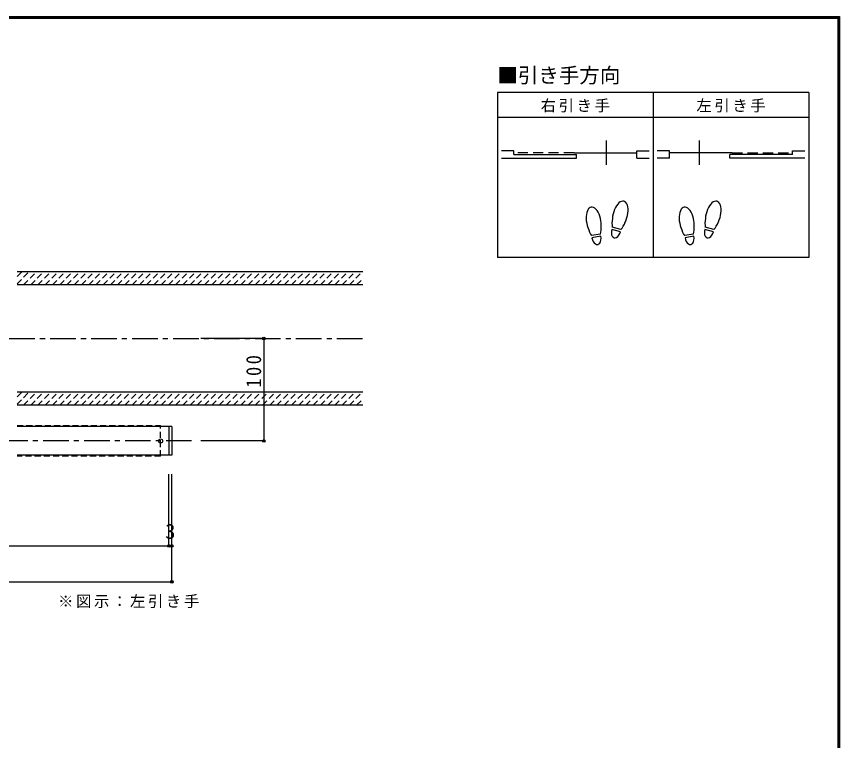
# Model space of a CAD drawing. Units: millimetres at full size, sheet at 1:5; details may follow other scales. Extents: x -973 to 977, y -718 to 696.
# Drawn here: x 173 to 977, y -11 to 696 of the extents above; entities that cross this region are included whole.
import ezdxf
from ezdxf.enums import TextEntityAlignment as Align

# ---------------------------------------------------------------- set-up
doc = ezdxf.new("R2010")
doc.units = ezdxf.units.MM
doc.header["$LTSCALE"] = 5
doc.header["$PDMODE"] = 32
doc.header["$PDSIZE"] = 2.5
for name, pattern in [('CHAIN1', [8, 5, -1, 1, -1]), ('DASHED1', [1.8, 1.2, -0.6]), ('DASHED2', [3, 2, -1])]:
    doc.linetypes.add(name, pattern=pattern)
for name, color, linetype in [('0-1_通り芯', 4, 'CHAIN1'), ('0-3_仕上げ', 2, 'Continuous'), ('0-4_枠', 3, 'Continuous'), ('0-6_扉', 6, 'Continuous'), ('0-8_戸当り', 3, 'Continuous'), ('0-A_文字', 3, 'Continuous'), ('0-B_寸法', 7, 'Continuous'), ('0-C_ハッチ', 4, 'DASHED1'), ('0-D_ハッチ2', 5, 'Continuous'), ('F-1_枠', 6, 'Continuous')]:
    doc.layers.add(name, color=color, linetype=linetype)
doc.styles.add('ＭＳ ゴシック', font='')
doc.styles.get('ＭＳ ゴシック').set_extended_font_data('MS Gothic')

msp = doc.modelspace()

# ---------------------------------------------------------------- linework, layer by layer
at = {"layer": '0-1_通り芯'}
msp.add_line((-513.993, 381.5), (511.306, 381.5), dxfattribs=at)
at = {"layer": '0-3_仕上げ'}
for p, q in [((511.306, 446.5), (173.731, 446.5)), ((511.306, 434), (173.731, 434)), ((511.306, 329), (173.731, 329)), ((511.306, 316.5), (173.731, 316.5))]:
    msp.add_line(p, q, dxfattribs=at)
at = {"layer": '0-4_枠'}
for p, q in [((324.805, 295.5), (173.731, 295.5)), ((321.805, 295.5), (321.805, 267.5)), ((324.805, 295.5), (324.805, 267.5)), ((324.805, 267.5), (173.731, 267.5))]:
    msp.add_line(p, q, dxfattribs=at)
at = {"layer": '0-6_扉', "color": 2, "linetype": 'DASHED1'}
for p, q in [((173.731, 296.5), (313.805, 296.5)), ((313.805, 266.5), (313.805, 296.5)), ((313.805, 266.5), (173.731, 266.5))]:
    msp.add_line(p, q, dxfattribs=at)
at = {"layer": '0-8_戸当り'}
for p, q in [((749.239, 550.854), (749.239, 574.854)), ((840.039, 550.854), (840.039, 574.854)), ((743.264, 483.378), (734.618, 481.853)), ((762.732, 485.706), (754.251, 487.978)), ((763.275, 487.735), (754.795, 490.007)), ((834.064, 483.378), (825.418, 481.853)), ((853.532, 485.706), (845.051, 487.978)), ((854.075, 487.735), (845.595, 490.007)), ((743.629, 481.31), (734.983, 479.785)), ((834.429, 481.31), (825.783, 479.785))]:
    msp.add_line(p, q, dxfattribs=at)
at = {"layer": '0-8_戸当り', "color": 2}
for p, q in [((658.639, 564.654), (646.639, 564.654)), ((658.639, 561.054), (658.639, 564.654)), ((717.439, 562.854), (778.639, 562.854)), ((778.639, 557.454), (778.639, 564.654)), ((778.639, 564.654), (790.639, 564.654)), ((810.639, 564.654), (798.639, 564.654)), ((810.639, 557.454), (810.639, 564.654)), ((871.839, 562.854), (810.639, 562.854)), ((930.639, 561.054), (930.639, 564.654)), ((930.639, 564.654), (942.639, 564.654)), ((646.639, 557.454), (719.839, 557.454)), ((658.639, 561.054), (719.839, 561.054)), ((719.839, 557.454), (719.839, 561.054)), ((778.639, 557.454), (790.639, 557.454)), ((810.639, 557.454), (798.639, 557.454)), ((869.439, 557.454), (869.439, 561.054)), ((930.639, 561.054), (869.439, 561.054)), ((942.639, 557.454), (869.439, 557.454))]:
    msp.add_line(p, q, dxfattribs=at)
at = {"layer": '0-8_戸当り', "color": 2, "linetype": 'DASHED2'}
for p, q in [((717.439, 562.854), (658.639, 562.854)), ((871.839, 562.854), (930.639, 562.854))]:
    msp.add_line(p, q, dxfattribs=at)
at = {"layer": '0-8_戸当り'}
for centre, major_axis, ratio, start_param, end_param in [((762.52, 501.878), (3.644, 13.601), 0.5, 4.3405914, 8.2257792), ((853.32, 501.878), (3.644, 13.601), 0.5, 4.3405914, 8.2257792), ((736.603, 495.877), (-2.445, 13.867), 0.5, 4.3405914, 8.2257792), ((827.403, 495.877), (-2.445, 13.867), 0.5, 4.3405914, 8.2257792), ((762.416, 501.489), (4.416, 16.48), 0.4, 1.8506333, 2.4428768), ((853.216, 501.489), (4.416, 16.48), 0.4, 1.8506333, 2.4428768), ((736.673, 495.481), (-2.963, 16.802), 0.4, 3.8403085, 4.432552), ((762.416, 501.489), (4.416, 16.48), 0.4, 3.8403085, 4.432552), ((827.473, 495.481), (-2.963, 16.802), 0.4, 3.8403085, 4.432552), ((853.216, 501.489), (4.416, 16.48), 0.4, 3.8403085, 4.432552), ((736.673, 495.481), (-2.963, 16.802), 0.4, 1.8506333, 2.4428768), ((758.492, 486.842), (1.894, 7.067), 0.6, 1.5707963, 4.712389), ((827.473, 495.481), (-2.963, 16.802), 0.4, 1.8506333, 2.4428768), ((849.292, 486.842), (1.894, 7.067), 0.6, 1.5707963, 4.712389), ((739.306, 480.548), (-1.27, 7.205), 0.6, 1.5707963, 4.712389), ((830.106, 480.548), (-1.27, 7.205), 0.6, 1.5707963, 4.712389)]:
    msp.add_ellipse(centre, major_axis=major_axis, ratio=ratio, start_param=start_param, end_param=end_param, dxfattribs=at)
at = {"layer": '0-A_文字'}
for p, q in [((946.639, 621.667), (642.639, 621.667)), ((642.639, 621.667), (642.639, 460.667)), ((794.639, 621.667), (794.639, 460.667)), ((946.639, 621.667), (946.639, 460.667)), ((642.639, 597.667), (946.639, 597.667)), ((946.639, 460.667), (642.639, 460.667))]:
    msp.add_line(p, q, dxfattribs=at)
at = {"layer": '0-B_寸法', "color": 4}
for p, q in [((414.699, 381.5), (353.056, 381.5)), ((414.699, 381.5), (414.699, 281.5)), ((414.699, 281.5), (353.056, 281.5)), ((321.805, 179), (321.805, 249)), ((324.805, 144), (324.805, 249)), ((-324.493, 179), (321.805, 179)), ((321.805, 179), (324.805, 179)), ((-327.493, 144), (324.805, 144))]:
    msp.add_line(p, q, dxfattribs=at)
at = {"layer": '0-B_寸法', "color": 4, "linetype": 'CHAIN1'}
msp.add_line((344.122, 281.5), (-340.205, 281.5), dxfattribs=at)
at = {"layer": '0-B_寸法'}
for p in [(414.699, 381.5), (414.699, 281.5), (321.805, 179), (324.805, 179), (324.805, 144)]:
    msp.add_point(p, dxfattribs=at)
at = {"layer": '0-C_ハッチ'}
for p, q in [((173.731, 434.836), (185.395, 446.5)), ((173.731, 441.907), (178.324, 446.5)), ((179.966, 434), (192.466, 446.5)), ((187.037, 434), (199.537, 446.5)), ((194.108, 434), (206.608, 446.5)), ((201.179, 434), (213.679, 446.5)), ((208.25, 434), (220.75, 446.5)), ((215.321, 434), (227.821, 446.5)), ((222.393, 434), (234.893, 446.5)), ((229.464, 434), (241.964, 446.5)), ((236.535, 434), (249.035, 446.5)), ((243.606, 434), (256.106, 446.5)), ((250.677, 434), (263.177, 446.5)), ((257.748, 434), (270.248, 446.5)), ((264.819, 434), (277.319, 446.5)), ((271.89, 434), (284.39, 446.5)), ((278.961, 434), (291.461, 446.5)), ((286.032, 434), (298.532, 446.5)), ((293.103, 434), (305.603, 446.5)), ((300.174, 434), (312.674, 446.5)), ((307.245, 434), (319.745, 446.5)), ((314.316, 434), (326.816, 446.5)), ((321.387, 434), (333.887, 446.5)), ((328.459, 434), (340.959, 446.5)), ((335.53, 434), (348.03, 446.5)), ((342.601, 434), (355.101, 446.5)), ((349.672, 434), (362.172, 446.5)), ((356.743, 434), (369.243, 446.5)), ((363.814, 434), (376.314, 446.5)), ((370.885, 434), (383.385, 446.5)), ((377.956, 434), (390.456, 446.5)), ((385.027, 434), (397.527, 446.5)), ((392.098, 434), (404.598, 446.5)), ((399.169, 434), (411.669, 446.5)), ((406.24, 434), (418.74, 446.5)), ((413.311, 434), (425.811, 446.5)), ((420.382, 434), (432.882, 446.5)), ((427.453, 434), (439.953, 446.5)), ((434.525, 434), (447.025, 446.5)), ((441.596, 434), (454.096, 446.5)), ((448.667, 434), (461.167, 446.5)), ((455.738, 434), (468.238, 446.5)), ((462.809, 434), (475.309, 446.5)), ((469.88, 434), (482.38, 446.5)), ((476.951, 434), (489.451, 446.5)), ((484.022, 434), (496.522, 446.5)), ((491.093, 434), (503.593, 446.5)), ((498.164, 434), (510.664, 446.5)), ((505.235, 434), (511.306, 440.07)), ((173.731, 317.336), (185.395, 329)), ((173.731, 324.407), (178.324, 329)), ((179.966, 316.5), (192.466, 329)), ((187.037, 316.5), (199.537, 329)), ((194.108, 316.5), (206.608, 329)), ((201.179, 316.5), (213.679, 329)), ((208.25, 316.5), (220.75, 329)), ((215.321, 316.5), (227.821, 329)), ((222.393, 316.5), (234.893, 329)), ((229.464, 316.5), (241.964, 329)), ((236.535, 316.5), (249.035, 329)), ((243.606, 316.5), (256.106, 329)), ((250.677, 316.5), (263.177, 329)), ((257.748, 316.5), (270.248, 329)), ((264.819, 316.5), (277.319, 329)), ((271.89, 316.5), (284.39, 329)), ((278.961, 316.5), (291.461, 329)), ((286.032, 316.5), (298.532, 329)), ((293.103, 316.5), (305.603, 329)), ((300.174, 316.5), (312.674, 329)), ((307.245, 316.5), (319.745, 329)), ((314.316, 316.5), (326.816, 329)), ((321.387, 316.5), (333.887, 329)), ((328.459, 316.5), (340.959, 329)), ((335.53, 316.5), (348.03, 329)), ((342.601, 316.5), (355.101, 329)), ((349.672, 316.5), (362.172, 329)), ((356.743, 316.5), (369.243, 329)), ((363.814, 316.5), (376.314, 329)), ((370.885, 316.5), (383.385, 329)), ((377.956, 316.5), (390.456, 329)), ((385.027, 316.5), (397.527, 329)), ((392.098, 316.5), (404.598, 329)), ((399.169, 316.5), (411.669, 329)), ((406.24, 316.5), (418.74, 329)), ((413.311, 316.5), (425.811, 329)), ((420.382, 316.5), (432.882, 329)), ((427.453, 316.5), (439.953, 329)), ((434.525, 316.5), (447.025, 329)), ((441.596, 316.5), (454.096, 329)), ((448.667, 316.5), (461.167, 329)), ((455.738, 316.5), (468.238, 329)), ((462.809, 316.5), (475.309, 329)), ((469.88, 316.5), (482.38, 329)), ((476.951, 316.5), (489.451, 329)), ((484.022, 316.5), (496.522, 329)), ((491.093, 316.5), (503.593, 329)), ((498.164, 316.5), (510.664, 329)), ((505.235, 316.5), (511.306, 322.57))]:
    msp.add_line(p, q, dxfattribs=at)
at = {"layer": '0-D_ハッチ2'}
msp.add_circle((313.805, 281.5), 2, dxfattribs=at)
at = {"layer": 'F-1_枠'}
for p, q in [((-973.347, 695.833), (976.653, 695.833)), ((-973.347, 695), (976.653, 695)), ((-973.347, 694.167), (976.653, 694.167)), ((974.986, 695.833), (974.986, -700.833)), ((975.82, 695.833), (975.82, -700.833)), ((976.653, 695.833), (976.653, -700.833))]:
    msp.add_line(p, q, dxfattribs=at)

# ---------------------------------------------------------------- texts
at = {"layer": '0-A_文字', "color": 7, "style": 'ＭＳ ゴシック'}
msp.add_text('■引き手方向', height=14.66, dxfattribs=at).set_placement((642.639, 626.667), align=Align.BOTTOM_LEFT)
at = {"layer": '0-A_文字', "color": 7, "char_height": 11, "attachment_point": 7, "style": 'ＭＳ ゴシック'}
for s, insert in [('\\T1.17;右引き手', (684.889, 602.167)), ('\\T1.17;左引き手', (836.889, 602.167)), ('\\T1.17;※図示：左引き手', (213.714, 118.269))]:
    msp.add_mtext(s, dxfattribs=dict(at, insert=insert))
at = {"layer": '0-B_寸法', "style": 'ＭＳ ゴシック'}
msp.add_text('3', height=14.66, dxfattribs=at).set_placement((318.305, 181.5), align=Align.BOTTOM_LEFT)
at = {"layer": '0-B_寸法', "insert": (412.199, 333.473), "char_height": 14.66, "attachment_point": 7, "rotation": 90, "style": 'ＭＳ ゴシック'}
msp.add_mtext('\\T1.27;\\W0.9;100', dxfattribs=at)

doc.saveas('drawing.dxf')
